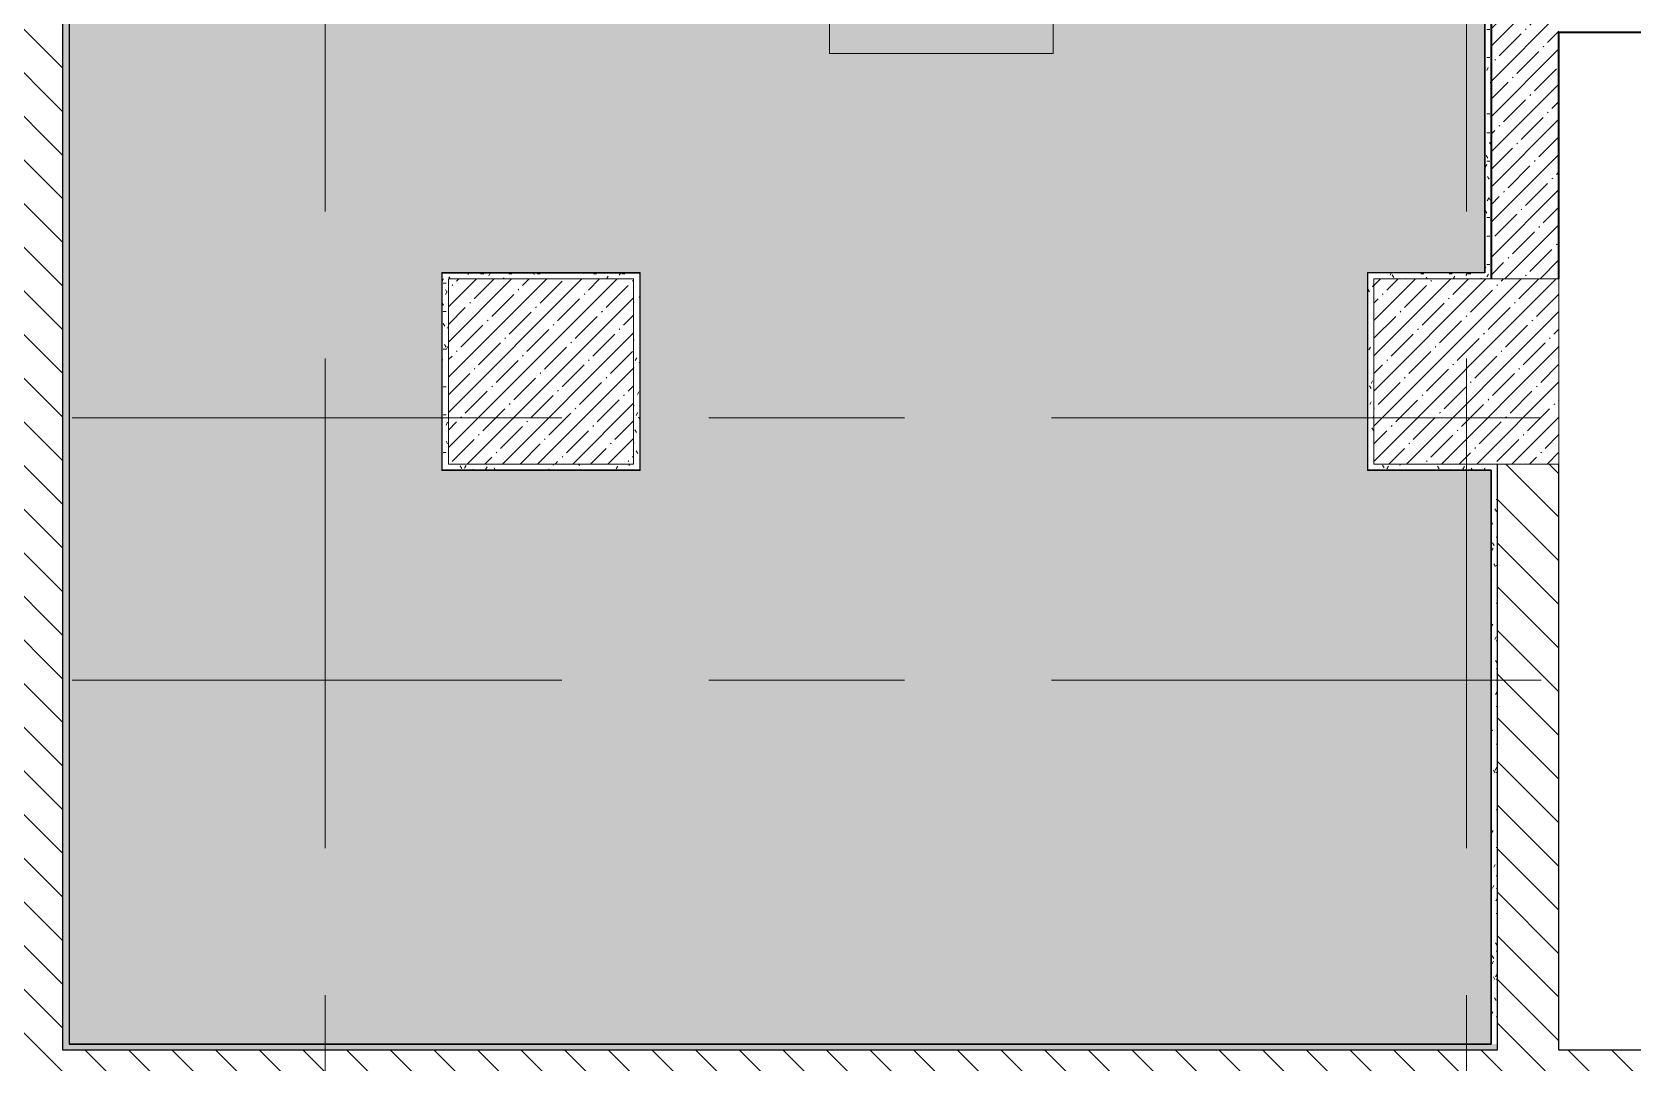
# Model space of a CAD drawing. Header units: millimetres. Extents: x -4196 to 190310, y -8553 to 29000.
# Drawn here: x 28660 to 33850, y 20059 to 23400 of the extents above; entities that cross this region are included whole.
import ezdxf

# ---------------------------------------------------------------- set-up
doc = ezdxf.new("R2010")
doc.units = ezdxf.units.MM
doc.linetypes.add('Осевая', pattern=[3175, 635, -476.25, 1587.5, -476.25])
for name, color, linetype, lineweight in [('A-CLNG-IDEN', 7, 'Continuous', 9), ('A-CLNG-PATT', 7, 'Continuous', 9), ('I-WALL', 7, 'Continuous', 9), ('S-COLS', 7, 'Continuous', 9), ('Оси-2', 7, 'Осевая', 9)]:
    doc.layers.add(name, color=color, linetype=linetype, lineweight=lineweight)
for name, color, linetype, lineweight, true_color in [('A-WALL-1', 7, 'Continuous', 35, 0x3c3c3c), ('A-WALL-2', 7, 'Continuous', 25, 0x3c3c3c), ('A-WALL-FNSH-2', 7, 'Continuous', 13, 0x3c3c3c)]:
    doc.layers.add(name, color=color, linetype=linetype, lineweight=lineweight, true_color=true_color)
pattern_1 = [(135, (0, 0), (-70.71068, -70.71068), [])]
pattern_2 = [(0, (0, 0), (121.92, 30.48), [10.058, -81.382, 10.058, -81.382, -487.68]), (0, (0, 0), (121.92, 30.48), [-182.88, 10.058, -172.822, 10.058, -81.382, -213.36]), (0, (0, 0), (121.92, 30.48), [-457.2, 10.058, -50.902, 10.058, -142.342]), (120, (45.72, 15.24), (-87.356454, 90.345817), [10.058, -81.382, 10.058, -81.382, -487.68]), (120, (45.72, 15.24), (-87.356454, 90.345817), [-182.88, 10.058, -172.822, 10.058, -81.382, -213.36]), (120, (45.72, 15.24), (-87.356454, 90.345817), [-457.2, 10.058, -50.902, 10.058, -142.342]), (240, (60.96, 76.2), (-34.563546, -120.825817), [10.058, -81.382, 10.058, -81.382, -487.68]), (240, (60.96, 76.2), (-34.563546, -120.825817), [-182.88, 10.058, -172.822, 10.058, -81.382, -213.36]), (240, (60.96, 76.2), (-34.563546, -120.825817), [-457.2, 10.058, -50.902, 10.058, -142.342])]

# ---------------------------------------------------------------- blocks, each defined once
blk = doc.blocks.new('BSC_Колонна _Прямоугольная - 600х600-V33-План потолков с обозначением видов отделки и геометрии 1 этажа в осях 1-12')
at = {"layer": 'S-COLS'}
h = blk.add_hatch(dxfattribs=at)
h.set_pattern_fill('FP_46', color=256, style=0, pattern_type=2)
h.set_pattern_definition([(45, (-33310, -22300), (-57.02463, 57.02463), []), (45, (-33252.975, -22300), (-57.02463, 57.02463), [100.806, -20.161, 3.353, -16.808])])
h.paths.add_polyline_path([(59, -300), (300, -300), (300, 300), (-300, 300), (-300, -300), (-267.1, -300)])
for p, q in [((300, 300), (-300, 300)), ((-300, 300), (-300, -300)), ((300, -300), (300, 300)), ((-300, -300), (300, -300))]:
    blk.add_line(p, q, dxfattribs=at)
blk = doc.blocks.new('BSC_Колонна _Прямоугольная - 600х600-V55-План потолков с обозначением видов отделки и геометрии 1 этажа в осях 1-12')
at = {"layer": 'S-COLS'}
h = blk.add_hatch(dxfattribs=at)
h.set_pattern_fill('FP_74', color=256, style=0, pattern_type=2)
h.set_pattern_definition([(45, (-30310, -22300), (-57.02463, 57.02463), []), (45, (-30252.975, -22300), (-57.02463, 57.02463), [100.806, -20.161, 3.353, -16.808])])
h.paths.add_polyline_path([(-300, -300), (300, -300), (300, 300), (-300, 300), (-300, -290.3)])
for p, q in [((300, 300), (-300, 300)), ((-300, 300), (-300, -300)), ((300, -300), (300, 300)), ((-300, -300), (300, -300))]:
    blk.add_line(p, q, dxfattribs=at)
blk = doc.blocks.new('BSC_Колонна _Прямоугольная - 600х600-V66-План потолков с обозначением видов отделки и геометрии 1 этажа в осях 1-12')
at = {"layer": 'S-COLS'}
for p, q in [((300, 300), (-300, 300)), ((-300, 300), (-300, -300)), ((300, -300), (300, 300)), ((-300, -300), (300, -300))]:
    blk.add_line(p, q, dxfattribs=at)
blk = doc.blocks.new('М_потолков - Марка_ Имя типа-25382930-План потолков с обозначением видов отделки и геометрии 1 этажа в осях 1-12')
at = {"layer": 'A-CLNG-IDEN'}
for p, q in [((3.625, 1.984375), (-3.625, 1.984375)), ((-3.625, 1.984375), (-3.625, -1.59375)), ((3.625, -1.59375), (3.625, 1.984375)), ((-3.625, -1.59375), (3.625, -1.59375))]:
    blk.add_line(p, q, dxfattribs=at)

msp = doc.modelspace()

# ---------------------------------------------------------------- hatches: boundary and pattern name
at = {"layer": 'A-CLNG-PATT'}
h = msp.add_hatch(color=256, dxfattribs=at)
h.paths.add_polyline_path([(28781, 20121), (33389, 20121), (33389, 21979), (32989, 21979), (32989, 22621), (33369, 22621), (33369, 25229), (32488.5, 25229), (32488.5, 26859), (30631, 26859), (30631, 26479), (28781, 26479), (28781, 21011.4)])
h.paths.add_polyline_path([(29990, 21979), (29990, 22620), (30631, 22620), (30631, 21979)])
at = {"layer": 'I-WALL'}
h = msp.add_hatch(dxfattribs=at)
h.set_pattern_fill('FP_19', color=256, style=0, pattern_type=2)
h.set_pattern_definition(pattern_1)
h.paths.add_polyline_path([(28560, 15200.2), (28760, 15200.2), (28760, 26500), (28560, 26500), (28560, 15210)])
h = msp.add_hatch(dxfattribs=at)
h.set_pattern_fill('FP_80', color=256, style=0, pattern_type=2)
h.set_pattern_definition(pattern_2)
h.paths.add_polyline_path([(28760, 20100), (28780, 20100), (28780, 26480), (28760, 26479), (28760, 20121)])
h = msp.add_hatch(dxfattribs=at)
h.set_pattern_fill('FP_1', color=256, style=0, pattern_type=2)
h.set_pattern_definition([(45, (0, 0), (-57.02463, 57.02463), []), (45, (57.025, 0), (-57.02463, 57.02463), [100.806, -20.161, 3.353, -16.808])])
h.paths.add_polyline_path([(33390, 22600), (33610, 22600), (33610, 26500), (33390, 26500), (33390, 22991.6)])
h = msp.add_hatch(dxfattribs=at)
h.set_pattern_fill('FP_80', color=256, style=0, pattern_type=2)
h.set_pattern_definition(pattern_2)
h.paths.add_polyline_path([(33389, 22620), (33390, 22620), (33390, 25250), (33370, 25250), (33370, 22620)])
h = msp.add_hatch(dxfattribs=at)
h.set_pattern_fill('FP_80', color=256, style=0, pattern_type=2)
h.set_pattern_definition(pattern_2)
h.paths.add_polyline_path([(29990, 22600), (30610, 22600), (30610, 22620), (29990, 22620)])
h = msp.add_hatch(dxfattribs=at)
h.set_pattern_fill('FP_80', color=256, style=0, pattern_type=2)
h.set_pattern_definition(pattern_2)
h.paths.add_polyline_path([(30010, 21980), (30010, 22600), (29990, 22600), (29990.7, 21980)])
h = msp.add_hatch(dxfattribs=at)
h.set_pattern_fill('FP_80', color=256, style=0, pattern_type=2)
h.set_pattern_definition(pattern_2)
h.paths.add_polyline_path([(30610, 22000), (30630, 22000.7), (30630, 22620), (30610, 22620), (30610, 22590.5)])
h = msp.add_hatch(dxfattribs=at)
h.set_pattern_fill('FP_80', color=256, style=0, pattern_type=2)
h.set_pattern_definition(pattern_2)
h.paths.add_polyline_path([(33010, 22000), (33010, 22620), (32990, 22620), (32990, 22000)])
h = msp.add_hatch(dxfattribs=at)
h.set_pattern_fill('FP_80', color=256, style=0, pattern_type=2)
h.set_pattern_definition(pattern_2)
h.paths.add_polyline_path([(33010, 22600), (33390, 22600), (33389, 22620), (33010, 22620)])
h = msp.add_hatch(dxfattribs=at)
h.set_pattern_fill('FP_80', color=256, style=0, pattern_type=2)
h.set_pattern_definition(pattern_2)
h.paths.add_polyline_path([(30610, 21980), (30630, 21980), (30630, 22000), (30010, 22000), (30010, 21980), (30175.4, 21980)])
h = msp.add_hatch(dxfattribs=at)
h.set_pattern_fill('FP_80', color=256, style=0, pattern_type=2)
h.set_pattern_definition(pattern_2)
h.paths.add_polyline_path([(33390, 21980), (33389, 22000), (32990, 22000), (32990, 21980), (33389, 21980)])
h = msp.add_hatch(dxfattribs=at)
h.set_pattern_fill('FP_80', color=256, style=0, pattern_type=2)
h.set_pattern_definition(pattern_2)
h.paths.add_polyline_path([(33410, 20120), (33410, 22000), (33390, 22000), (33390, 20120)])
h = msp.add_hatch(dxfattribs=at)
h.set_pattern_fill('FP_19', color=256, style=0, pattern_type=2)
h.set_pattern_definition(pattern_1)
h.paths.add_polyline_path([(33610, 20100), (33610, 22000), (33410, 22000), (33410, 20100)])
h = msp.add_hatch(dxfattribs=at)
h.set_pattern_fill('FP_19', color=256, style=0, pattern_type=2)
h.set_pattern_definition(pattern_1)
h.paths.add_polyline_path([(33389, 19900), (34010, 19900), (34010, 20100), (28760, 20100), (28760, 19900), (32989, 19900)])
h = msp.add_hatch(dxfattribs=at)
h.set_pattern_fill('FP_80', color=256, style=0, pattern_type=2)
h.set_pattern_definition(pattern_2)
h.paths.add_polyline_path([(33389, 20100), (33410, 20100), (33410, 20120), (28780, 20119.5), (28781, 20100), (32989, 20100)])

# ---------------------------------------------------------------- linework, layer by layer
at = {"layer": 'A-WALL-1'}
for p, q in [((33390, 26500), (33390, 22600)), ((33610, 22600), (33610, 23400)), ((33610, 23400), (34250.8, 23400))]:
    msp.add_line(p, q, dxfattribs=at)
at = {"layer": 'A-WALL-2'}
for p, q in [((28760, 20100), (28760, 26500)), ((28780, 26480), (28780, 20120)), ((33370, 25230), (33370, 22620)), ((29990, 22620), (30630, 22620)), ((29990, 21980), (29990, 22620)), ((30630, 22620), (30630, 21980)), ((32990, 21980), (32990, 22620)), ((33370, 22620), (32990, 22620)), ((30630, 21980), (29990, 21980)), ((33390, 21980), (32990, 21980)), ((33390, 21980), (33390, 20120)), ((33410, 22000), (33410, 20100)), ((33610, 20100), (33610, 22000)), ((33410, 20100), (28760, 20100)), ((28780, 20120), (33390, 20120)), ((34010, 20100), (33610, 20100))]:
    msp.add_line(p, q, dxfattribs=at)
at = {"layer": 'A-WALL-FNSH-2'}
for p, q in [((28781, 20120), (28781, 26479)), ((33369, 22621), (33369, 25229)), ((29989, 22621), (30631, 22621)), ((29989, 21979), (29989, 22621)), ((30631, 22621), (30631, 21979)), ((32989, 21979), (32989, 22621)), ((32989, 22621), (33369, 22621)), ((30631, 21979), (29989, 21979)), ((33389, 21979), (32989, 21979)), ((33389, 21980), (33389, 20121)), ((28781, 20121), (33389, 20121))]:
    msp.add_line(p, q, dxfattribs=at)
at = {"layer": 'Оси-2'}
for p, q in [((29610, 593.7), (29610, 24898.1)), ((33310, 593.7), (33310, 24898.1)), ((-896.3, 22150), (35990, 22150)), ((-896.3, 21300), (35990, 21300))]:
    msp.add_line(p, q, dxfattribs=at)

# ---------------------------------------------------------------- block references
at = {"layer": 'A-CLNG-IDEN', "xscale": 99.99999999999993, "yscale": 99.99999999999993, "zscale": 99.99999999999993}
msp.add_blockref('М_потолков - Марка_ Имя типа-25382930-План потолков с обозначением видов отделки и геометрии 1 этажа в осях 1-12', (31607.9, 23490), dxfattribs=at)
at = {"layer": 'S-COLS'}
for name, p in [('BSC_Колонна _Прямоугольная - 600х600-V55-План потолков с обозначением видов отделки и геометрии 1 этажа в осях 1-12', (30310, 22300)), ('BSC_Колонна _Прямоугольная - 600х600-V66-План потолков с обозначением видов отделки и геометрии 1 этажа в осях 1-12', (30310, 22300)), ('BSC_Колонна _Прямоугольная - 600х600-V33-План потолков с обозначением видов отделки и геометрии 1 этажа в осях 1-12', (33310, 22300))]:
    msp.add_blockref(name, p, dxfattribs=at)

doc.saveas('drawing.dxf')
